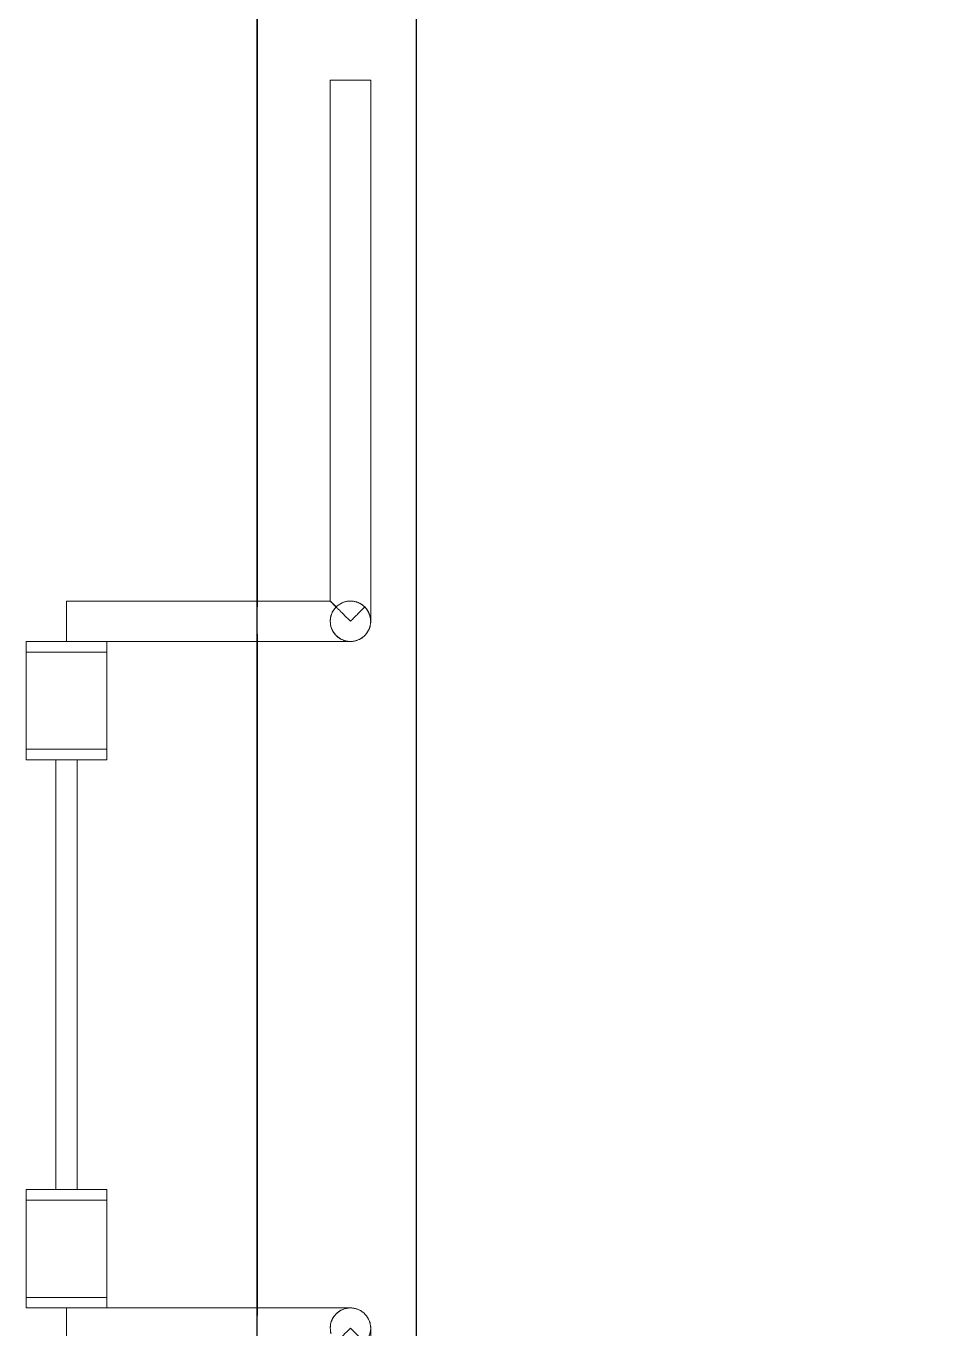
# Model space of a CAD drawing. Header units: metres. Extents: x 149 to 429, y -3 to 162.
# Drawn here: x 353.63 to 354.496, y 94.908 to 96.136 of the extents above; entities that cross this region are included whole.
import ezdxf

# ---------------------------------------------------------------- set-up
doc = ezdxf.new("R2010")
doc.units = ezdxf.units.M
doc.layers.add('1053_ARQ_BASE_MATADOURO_dwg', color=7, linetype='Continuous', lineweight=5, true_color=0x767676)
doc.layers.add('A-FLOR', color=7, linetype='Continuous', lineweight=9, true_color=0x007f00)
doc.layers.add('A-PAREDE', color=7, linetype='Continuous', lineweight=30)
doc.layers.add('Q-SPCQ', color=7, linetype='Continuous', lineweight=5)

# ---------------------------------------------------------------- blocks, each defined once
blk = doc.blocks.new('Escada de mão - Padrão-3987826-TÉRREO 1_20 - Dependente 2')
at = {"layer": 'Q-SPCQ', "color": 254, "true_color": 0xeaeaea}
for p, q in [((-0.3141, 0.3058), (-0.3041, 0.3058)), ((-0.3141, 0.2296), (-0.3141, 0.3058)), ((-0.3041, 0.3058), (-0.2025, 0.3058)), ((-0.3041, 0.3058), (-0.3041, 0.2296)), ((-0.2025, 0.3058), (-0.2025, 0.2296)), ((0.2025, 0.3058), (0.3041, 0.3058)), ((0.2025, 0.3058), (0.2025, 0.2296)), ((0.3041, 0.3058), (0.3141, 0.3058)), ((0.3041, 0.2296), (0.3041, 0.3058)), ((0.3141, 0.3058), (0.3141, 0.2296)), ((0.2025, 0.2777), (-0.2025, 0.2777)), ((0.2025, 0.2777), (-0.2025, 0.2777)), ((0.2025, 0.2777), (-0.2025, 0.2777)), ((0.2025, 0.2777), (-0.2025, 0.2777)), ((0.2025, 0.2777), (-0.2025, 0.2777)), ((0.2025, 0.2777), (-0.2025, 0.2777)), ((0.2025, 0.2777), (-0.2025, 0.2777)), ((0.2025, 0.2777), (-0.2025, 0.2777)), ((0.2025, 0.2777), (-0.2025, 0.2777)), ((0.2025, 0.2777), (-0.2025, 0.2777)), ((0.2025, 0.2777), (-0.2025, 0.2777)), ((0.2025, 0.2777), (-0.2025, 0.2777)), ((0.2025, 0.2777), (-0.2025, 0.2777)), ((0.2025, 0.2777), (-0.2025, 0.2777)), ((0.2025, 0.2777), (-0.2025, 0.2777)), ((-0.3332, 0.2677), (-0.3522, 0.2677)), ((-0.3141, 0.2677), (-0.3332, 0.2677)), ((-0.3141, 0.2677), (-0.3167, 0.2677)), ((-0.3141, 0.2677), (-0.3167, 0.2677)), ((-0.3141, 0), (-0.3141, 0.2677)), ((0.3141, 0.2677), (0.3141, 0)), ((0.3167, 0.2677), (0.3141, 0.2677)), ((0.3167, 0.2677), (0.3141, 0.2677)), ((0.3332, 0.2677), (0.3141, 0.2677)), ((0.3522, 0.2677), (0.3332, 0.2677)), ((0.3522, 0.2677), (0.3496, 0.2677)), ((0.3522, 0.2677), (0.3496, 0.2677)), ((0.3522, 0.019), (0.3522, 0.2677)), ((0.3522, 0.019), (0.3522, 0.2677)), ((-0.2025, 0.2577), (0.2025, 0.2577)), ((-0.2025, 0.2577), (0.2025, 0.2577)), ((-0.2025, 0.2577), (0.2025, 0.2577)), ((-0.2025, 0.2577), (0.2025, 0.2577)), ((-0.2025, 0.2577), (0.2025, 0.2577)), ((-0.2025, 0.2577), (0.2025, 0.2577)), ((-0.2025, 0.2577), (0.2025, 0.2577)), ((-0.2025, 0.2577), (0.2025, 0.2577)), ((-0.2025, 0.2577), (0.2025, 0.2577)), ((-0.2025, 0.2577), (0.2025, 0.2577)), ((-0.2025, 0.2577), (0.2025, 0.2577)), ((-0.2025, 0.2577), (0.2025, 0.2577)), ((-0.2025, 0.2577), (0.2025, 0.2577)), ((-0.2025, 0.2577), (0.2025, 0.2577)), ((-0.2025, 0.2577), (0.2025, 0.2577)), ((-0.3141, 0), (-0.3141, 0.2296)), ((-0.3041, 0.2296), (-0.3141, 0.2296)), ((-0.2025, 0.2296), (-0.3041, 0.2296)), ((0.3041, 0.2296), (0.2025, 0.2296)), ((0.3141, 0.2296), (0.3041, 0.2296)), ((0.3141, 0.2296), (0.3141, 0)), ((0.8432, 0.019), (0.3522, 0.019)), ((0.8432, 0.019), (0.3522, 0.019)), ((0.8432, 0.0184), (0.8432, 0.019)), ((0.8432, 0.0184), (0.8432, 0.019)), ((0.8432, 0.0184), (0.8432, 0.019)), ((0.8432, -0.0191), (0.8432, 0.019)), ((-0.8431, -0.0191), (-0.3332, -0.0191)), ((-0.8431, -0.0191), (-0.3332, -0.0191)), ((0.3332, -0.0191), (0.8432, -0.0191)), ((0.3332, -0.0191), (0.8432, -0.0191)), ((0.8432, -0.0191), (0.8432, -0.0184)), ((0.8432, -0.0191), (0.8432, -0.0184)), ((0.8432, -0.0191), (0.8432, -0.0184))]:
    blk.add_line(p, q, dxfattribs=at)
at = {"layer": 'Q-SPCQ', "color": 7, "true_color": 0xeeeeee}
for p, q in [((-0.3141, 0.3058), (-0.3141, 0.2296)), ((-0.2125, 0.3058), (-0.3041, 0.3058)), ((-0.3041, 0.3058), (-0.3041, 0.2296)), ((-0.2025, 0.3058), (-0.2125, 0.3058)), ((-0.2125, 0.3058), (-0.2125, 0.2296)), ((-0.2125, 0.3058), (-0.2125, 0.2296)), ((-0.2025, 0.3058), (-0.2025, 0.2836)), ((0.2125, 0.3058), (0.2025, 0.3058)), ((0.2025, 0.3058), (0.2025, 0.2836)), ((0.3041, 0.3058), (0.2125, 0.3058)), ((0.2125, 0.3058), (0.2125, 0.2296)), ((0.2125, 0.3058), (0.2125, 0.2296)), ((0.3041, 0.3058), (0.3041, 0.2296)), ((0.3141, 0.3058), (0.3141, 0.2296)), ((-0.2025, 0.2777), (-0.2025, 0.2764)), ((-0.2025, 0.2777), (-0.2025, 0.2764)), ((-0.2025, 0.2777), (-0.2025, 0.2764)), ((-0.2025, 0.2777), (-0.2025, 0.2774)), ((-0.2025, 0.2777), (-0.2025, 0.2764)), ((-0.2025, 0.2777), (-0.2025, 0.2764)), ((-0.2025, 0.2777), (-0.2025, 0.2764)), ((-0.2025, 0.2777), (-0.2025, 0.2764)), ((-0.2025, 0.2777), (-0.2025, 0.2764)), ((-0.2025, 0.2777), (-0.2025, 0.2764)), ((-0.2025, 0.2777), (-0.2025, 0.2764)), ((-0.2025, 0.2777), (-0.2025, 0.2764)), ((-0.2025, 0.2777), (-0.2025, 0.2764)), ((-0.2025, 0.2777), (-0.2025, 0.2764)), ((-0.2025, 0.2777), (-0.2025, 0.2764)), ((-0.2025, 0.2777), (-0.2025, 0.2764)), ((-0.2025, 0.2777), (-0.2025, 0.2764)), ((-0.2025, 0.2777), (-0.2025, 0.2764)), ((-0.2025, 0.2777), (-0.2025, 0.2764)), ((-0.2025, 0.2777), (-0.2025, 0.2764)), ((-0.2025, 0.2777), (-0.2025, 0.2764)), ((-0.2025, 0.2777), (-0.2025, 0.2764)), ((-0.2025, 0.2777), (-0.2025, 0.2764)), ((-0.2025, 0.2777), (-0.2025, 0.2764)), ((-0.2025, 0.2777), (-0.2025, 0.2764)), ((-0.2025, 0.2777), (-0.2025, 0.2764)), ((-0.2025, 0.2777), (-0.2025, 0.2764)), ((-0.2025, 0.2777), (-0.2025, 0.2774)), ((-0.2025, 0.2777), (-0.2025, 0.2577)), ((-0.2025, 0.2777), (-0.2025, 0.2764)), ((-0.2025, 0.2774), (-0.2025, 0.2764)), ((-0.2025, 0.2774), (-0.2025, 0.2764)), ((0.2025, 0.2764), (0.2025, 0.2777)), ((0.2025, 0.2774), (0.2025, 0.2777)), ((0.2025, 0.2764), (0.2025, 0.2777)), ((0.2025, 0.2764), (0.2025, 0.2777)), ((0.2025, 0.2774), (0.2025, 0.2777)), ((0.2025, 0.2764), (0.2025, 0.2777)), ((0.2025, 0.2764), (0.2025, 0.2777)), ((0.2025, 0.2764), (0.2025, 0.2777)), ((0.2025, 0.2764), (0.2025, 0.2777)), ((0.2025, 0.2764), (0.2025, 0.2777)), ((0.2025, 0.2764), (0.2025, 0.2777)), ((0.2025, 0.2764), (0.2025, 0.2777)), ((0.2025, 0.2764), (0.2025, 0.2777)), ((0.2025, 0.2764), (0.2025, 0.2777)), ((0.2025, 0.2764), (0.2025, 0.2777)), ((0.2025, 0.2764), (0.2025, 0.2777)), ((0.2025, 0.2764), (0.2025, 0.2777)), ((0.2025, 0.2764), (0.2025, 0.2777)), ((0.2025, 0.2764), (0.2025, 0.2777)), ((0.2025, 0.2764), (0.2025, 0.2777)), ((0.2025, 0.2764), (0.2025, 0.2777)), ((0.2025, 0.2764), (0.2025, 0.2777)), ((0.2025, 0.2764), (0.2025, 0.2777)), ((0.2025, 0.2764), (0.2025, 0.2777)), ((0.2025, 0.2764), (0.2025, 0.2777)), ((0.2025, 0.2764), (0.2025, 0.2777)), ((0.2025, 0.2764), (0.2025, 0.2777)), ((0.2025, 0.2764), (0.2025, 0.2777)), ((0.2025, 0.2764), (0.2025, 0.2777)), ((0.2025, 0.2577), (0.2025, 0.2777)), ((0.2025, 0.2764), (0.2025, 0.2774)), ((0.2025, 0.2764), (0.2025, 0.2774)), ((-0.3167, 0.2677), (-0.3496, 0.2677)), ((-0.3332, 0.2677), (-0.3496, 0.2677)), ((-0.3167, 0.2677), (-0.3332, 0.2677)), ((-0.3141, 0.2296), (-0.3141, 0.2677)), ((-0.2025, 0.2627), (-0.2025, 0.2296)), ((-0.2025, 0.259), (-0.2025, 0.2577)), ((-0.2025, 0.259), (-0.2025, 0.2577)), ((-0.2025, 0.259), (-0.2025, 0.258)), ((-0.2025, 0.259), (-0.2025, 0.2577)), ((-0.2025, 0.259), (-0.2025, 0.2577)), ((-0.2025, 0.259), (-0.2025, 0.2577)), ((-0.2025, 0.259), (-0.2025, 0.2577)), ((-0.2025, 0.259), (-0.2025, 0.2577)), ((-0.2025, 0.259), (-0.2025, 0.2577)), ((-0.2025, 0.259), (-0.2025, 0.2577)), ((-0.2025, 0.259), (-0.2025, 0.2577)), ((-0.2025, 0.259), (-0.2025, 0.2577)), ((-0.2025, 0.259), (-0.2025, 0.2577)), ((-0.2025, 0.259), (-0.2025, 0.2577)), ((-0.2025, 0.259), (-0.2025, 0.2577)), ((-0.2025, 0.259), (-0.2025, 0.2577)), ((-0.2025, 0.259), (-0.2025, 0.2577)), ((-0.2025, 0.259), (-0.2025, 0.2577)), ((-0.2025, 0.259), (-0.2025, 0.2577)), ((-0.2025, 0.259), (-0.2025, 0.2577)), ((-0.2025, 0.259), (-0.2025, 0.2577)), ((-0.2025, 0.259), (-0.2025, 0.2577)), ((-0.2025, 0.259), (-0.2025, 0.2577)), ((-0.2025, 0.259), (-0.2025, 0.2577)), ((-0.2025, 0.259), (-0.2025, 0.2577)), ((-0.2025, 0.259), (-0.2025, 0.258)), ((-0.2025, 0.259), (-0.2025, 0.2577)), ((-0.2025, 0.259), (-0.2025, 0.2577)), ((-0.2025, 0.259), (-0.2025, 0.2577)), ((-0.2025, 0.258), (-0.2025, 0.2577)), ((-0.2025, 0.258), (-0.2025, 0.2577)), ((0.2025, 0.2627), (0.2025, 0.2296)), ((0.2025, 0.2577), (0.2025, 0.259)), ((0.2025, 0.2577), (0.2025, 0.259)), ((0.2025, 0.2577), (0.2025, 0.259)), ((0.2025, 0.258), (0.2025, 0.259)), ((0.2025, 0.2577), (0.2025, 0.259)), ((0.2025, 0.2577), (0.2025, 0.259)), ((0.2025, 0.2577), (0.2025, 0.259)), ((0.2025, 0.2577), (0.2025, 0.259)), ((0.2025, 0.2577), (0.2025, 0.259)), ((0.2025, 0.2577), (0.2025, 0.259)), ((0.2025, 0.2577), (0.2025, 0.259)), ((0.2025, 0.2577), (0.2025, 0.259)), ((0.2025, 0.2577), (0.2025, 0.259)), ((0.2025, 0.2577), (0.2025, 0.259)), ((0.2025, 0.2577), (0.2025, 0.259)), ((0.2025, 0.2577), (0.2025, 0.259)), ((0.2025, 0.2577), (0.2025, 0.259)), ((0.2025, 0.2577), (0.2025, 0.259)), ((0.2025, 0.2577), (0.2025, 0.259)), ((0.2025, 0.2577), (0.2025, 0.259)), ((0.2025, 0.2577), (0.2025, 0.259)), ((0.2025, 0.2577), (0.2025, 0.259)), ((0.2025, 0.2577), (0.2025, 0.259)), ((0.2025, 0.2577), (0.2025, 0.259)), ((0.2025, 0.2577), (0.2025, 0.259)), ((0.2025, 0.2577), (0.2025, 0.259)), ((0.2025, 0.2577), (0.2025, 0.259)), ((0.2025, 0.2577), (0.2025, 0.259)), ((0.2025, 0.2577), (0.2025, 0.259)), ((0.2025, 0.2577), (0.2025, 0.258)), ((0.3141, 0.2677), (0.3141, 0.2296)), ((0.3381, 0.2677), (0.3167, 0.2677)), ((0.3282, 0.2677), (0.3167, 0.2677)), ((0.3332, 0.2677), (0.3282, 0.2677)), ((0.3466, 0.2677), (0.3332, 0.2677)), ((0.3496, 0.2677), (0.3381, 0.2677)), ((0.3496, 0.2677), (0.3466, 0.2677)), ((-0.3041, 0.2296), (-0.2125, 0.2296)), ((-0.2125, 0.2296), (-0.2025, 0.2296)), ((0.2025, 0.2296), (0.2125, 0.2296)), ((0.2125, 0.2296), (0.3041, 0.2296)), ((0.8432, -0.0184), (0.8432, 0.0184)), ((0.8432, -0.0184), (0.8432, 0.0184))]:
    blk.add_line(p, q, dxfattribs=at)
at = {"layer": 'Q-SPCQ', "color": 7, "true_color": 0xfbfbfb}
for p, q in [((-0.2025, 0.2764), (-0.2025, 0.259)), ((-0.2025, 0.2764), (-0.2025, 0.2703)), ((-0.2025, 0.2764), (-0.2025, 0.2748)), ((-0.2025, 0.2764), (-0.2025, 0.2703)), ((-0.2025, 0.2764), (-0.2025, 0.259)), ((-0.2025, 0.2764), (-0.2025, 0.259)), ((-0.2025, 0.2764), (-0.2025, 0.259)), ((-0.2025, 0.2764), (-0.2025, 0.2748)), ((-0.2025, 0.2764), (-0.2025, 0.259)), ((-0.2025, 0.2764), (-0.2025, 0.2703)), ((-0.2025, 0.2764), (-0.2025, 0.2677)), ((-0.2025, 0.2764), (-0.2025, 0.259)), ((-0.2025, 0.2764), (-0.2025, 0.2727)), ((-0.2025, 0.2764), (-0.2025, 0.2677)), ((-0.2025, 0.2764), (-0.2025, 0.2727)), ((-0.2025, 0.2748), (-0.2025, 0.259)), ((-0.2025, 0.2748), (-0.2025, 0.2727)), ((-0.2025, 0.2727), (-0.2025, 0.2677)), ((-0.2025, 0.2727), (-0.2025, 0.2703)), ((-0.2025, 0.2727), (-0.2025, 0.2627)), ((-0.2025, 0.2703), (-0.2025, 0.259)), ((-0.2025, 0.2703), (-0.2025, 0.259)), ((-0.2025, 0.2703), (-0.2025, 0.2651)), ((-0.2025, 0.2703), (-0.2025, 0.2651)), ((0.2025, 0.2703), (0.2025, 0.2764)), ((0.2025, 0.2677), (0.2025, 0.2764)), ((0.2025, 0.259), (0.2025, 0.2764)), ((0.2025, 0.259), (0.2025, 0.2764)), ((0.2025, 0.259), (0.2025, 0.2764)), ((0.2025, 0.2677), (0.2025, 0.2764)), ((0.2025, 0.259), (0.2025, 0.2764)), ((0.2025, 0.259), (0.2025, 0.2764)), ((0.2025, 0.259), (0.2025, 0.2764)), ((0.2025, 0.2703), (0.2025, 0.2764)), ((0.2025, 0.2727), (0.2025, 0.2764)), ((0.2025, 0.2627), (0.2025, 0.2764)), ((0.2025, 0.259), (0.2025, 0.2764)), ((0.2025, 0.2727), (0.2025, 0.2764)), ((0.2025, 0.2703), (0.2025, 0.2764)), ((0.2025, 0.2703), (0.2025, 0.2727)), ((0.2025, 0.2703), (0.2025, 0.2727)), ((0.2025, 0.2677), (0.2025, 0.2703)), ((0.2025, 0.259), (0.2025, 0.2703)), ((0.2025, 0.259), (0.2025, 0.2703)), ((0.2025, 0.259), (0.2025, 0.2703)), ((0.2025, 0.2651), (0.2025, 0.2703)), ((-0.2025, 0.2677), (-0.2025, 0.2651)), ((-0.2025, 0.2677), (-0.2025, 0.259)), ((-0.2025, 0.2677), (-0.2025, 0.259)), ((-0.2025, 0.2651), (-0.2025, 0.259)), ((-0.2025, 0.2651), (-0.2025, 0.259)), ((-0.2025, 0.2651), (-0.2025, 0.2627)), ((-0.2025, 0.2627), (-0.2025, 0.2606)), ((-0.2025, 0.2627), (-0.2025, 0.259)), ((-0.2025, 0.2606), (-0.2025, 0.259)), ((0.2025, 0.259), (0.2025, 0.2677)), ((0.2025, 0.2651), (0.2025, 0.2677)), ((0.2025, 0.2651), (0.2025, 0.2677)), ((0.2025, 0.259), (0.2025, 0.2651)), ((0.2025, 0.259), (0.2025, 0.2651)), ((0.2025, 0.259), (0.2025, 0.2651)), ((0.2025, 0.259), (0.2025, 0.2627))]:
    blk.add_line(p, q, dxfattribs=at)
at = {"layer": 'Q-SPCQ', "color": 7, "true_color": 0xfafafa}
for p, q in [((-0.2025, 0.2764), (-0.2025, 0.2677)), ((-0.2025, 0.2764), (-0.2025, 0.2748)), ((-0.2025, 0.2748), (-0.2025, 0.2727)), ((-0.2025, 0.2727), (-0.2025, 0.2703)), ((-0.2025, 0.2703), (-0.2025, 0.2677)), ((0.2025, 0.2748), (0.2025, 0.2764)), ((0.2025, 0.2627), (0.2025, 0.2764)), ((0.2025, 0.2727), (0.2025, 0.2748)), ((0.2025, 0.2627), (0.2025, 0.2727)), ((-0.2025, 0.2677), (-0.2025, 0.2651)), ((-0.2025, 0.2677), (-0.2025, 0.2651)), ((-0.2025, 0.2651), (-0.2025, 0.2627)), ((-0.2025, 0.2651), (-0.2025, 0.2627)), ((-0.2025, 0.2627), (-0.2025, 0.259)), ((-0.2025, 0.2627), (-0.2025, 0.259)), ((0.2025, 0.259), (0.2025, 0.2627)), ((0.2025, 0.2606), (0.2025, 0.2627)), ((0.2025, 0.259), (0.2025, 0.2606))]:
    blk.add_line(p, q, dxfattribs=at)
at = {"layer": 'Q-SPCQ', "color": 7, "true_color": 0xf9f9f9}
for p, q in [((-0.2025, 0.2764), (-0.2025, 0.2748)), ((-0.2025, 0.2764), (-0.2025, 0.2651)), ((-0.2025, 0.2748), (-0.2025, 0.2727)), ((-0.2025, 0.2727), (-0.2025, 0.2703)), ((-0.2025, 0.2703), (-0.2025, 0.2677)), ((0.2025, 0.2677), (0.2025, 0.2764)), ((0.2025, 0.259), (0.2025, 0.2764)), ((-0.2025, 0.2677), (-0.2025, 0.2606)), ((-0.2025, 0.2651), (-0.2025, 0.2627)), ((-0.2025, 0.2627), (-0.2025, 0.259)), ((-0.2025, 0.2606), (-0.2025, 0.259)), ((0.2025, 0.2651), (0.2025, 0.2677)), ((0.2025, 0.2606), (0.2025, 0.2651)), ((0.2025, 0.259), (0.2025, 0.2606))]:
    blk.add_line(p, q, dxfattribs=at)
at = {"layer": 'Q-SPCQ', "color": 7, "true_color": 0xf8f8f8}
for p, q in [((-0.2025, 0.2764), (-0.2025, 0.2748)), ((-0.2025, 0.2764), (-0.2025, 0.2748)), ((-0.2025, 0.2748), (-0.2025, 0.2727)), ((-0.2025, 0.2748), (-0.2025, 0.2727)), ((-0.2025, 0.2727), (-0.2025, 0.2627)), ((-0.2025, 0.2727), (-0.2025, 0.2651)), ((0.2025, 0.2703), (0.2025, 0.2764)), ((0.2025, 0.2748), (0.2025, 0.2764)), ((0.2025, 0.2651), (0.2025, 0.2748)), ((0.2025, 0.2677), (0.2025, 0.2703)), ((-0.2025, 0.2651), (-0.2025, 0.2606)), ((-0.2025, 0.2627), (-0.2025, 0.259)), ((-0.2025, 0.2606), (-0.2025, 0.259)), ((0.2025, 0.2627), (0.2025, 0.2677)), ((0.2025, 0.2606), (0.2025, 0.2651)), ((0.2025, 0.259), (0.2025, 0.2627)), ((0.2025, 0.259), (0.2025, 0.2606))]:
    blk.add_line(p, q, dxfattribs=at)
at = {"layer": 'Q-SPCQ', "color": 7, "true_color": 0xf7f7f7}
for p, q in [((-0.2025, 0.2764), (-0.2025, 0.2677)), ((-0.2025, 0.2764), (-0.2025, 0.2627)), ((0.2025, 0.2627), (0.2025, 0.2764)), ((0.2025, 0.2703), (0.2025, 0.2764)), ((0.2025, 0.2627), (0.2025, 0.2703)), ((-0.2025, 0.2677), (-0.2025, 0.259)), ((-0.2025, 0.2627), (-0.2025, 0.259)), ((0.2025, 0.2606), (0.2025, 0.2627)), ((0.2025, 0.2606), (0.2025, 0.2627)), ((0.2025, 0.259), (0.2025, 0.2606)), ((0.2025, 0.259), (0.2025, 0.2606))]:
    blk.add_line(p, q, dxfattribs=at)
at = {"layer": 'Q-SPCQ', "color": 7, "true_color": 0xf5f5f5}
for p, q in [((-0.2025, 0.2764), (-0.2025, 0.259)), ((-0.2025, 0.2764), (-0.2025, 0.2651)), ((0.2025, 0.2748), (0.2025, 0.2764)), ((0.2025, 0.259), (0.2025, 0.2764)), ((0.2025, 0.259), (0.2025, 0.2748)), ((-0.2025, 0.2651), (-0.2025, 0.259))]:
    blk.add_line(p, q, dxfattribs=at)
at = {"layer": 'Q-SPCQ', "color": 7, "true_color": 0xf3f3f3}
for p, q in [((-0.2025, 0.2764), (-0.2025, 0.2748)), ((-0.2025, 0.2764), (-0.2025, 0.259)), ((-0.2025, 0.2748), (-0.2025, 0.2727)), ((-0.2025, 0.2727), (-0.2025, 0.2703)), ((-0.2025, 0.2703), (-0.2025, 0.2677)), ((0.2025, 0.2727), (0.2025, 0.2764)), ((0.2025, 0.2748), (0.2025, 0.2764)), ((0.2025, 0.2703), (0.2025, 0.2748)), ((0.2025, 0.2606), (0.2025, 0.2727)), ((0.2025, 0.2677), (0.2025, 0.2703)), ((-0.2025, 0.2677), (-0.2025, 0.259)), ((0.2025, 0.2627), (0.2025, 0.2677)), ((0.2025, 0.259), (0.2025, 0.2627)), ((0.2025, 0.259), (0.2025, 0.2606))]:
    blk.add_line(p, q, dxfattribs=at)
at = {"layer": 'Q-SPCQ', "color": 7, "true_color": 0xf1f1f1}
for p, q in [((-0.2025, 0.2764), (-0.2025, 0.259)), ((-0.2025, 0.2764), (-0.2025, 0.259)), ((0.2025, 0.259), (0.2025, 0.2764)), ((0.2025, 0.259), (0.2025, 0.2764)), ((-0.3167, 0.2677), (-0.3496, 0.2677)), ((0.3496, 0.2677), (0.3167, 0.2677)), ((0.8432, -0.0184), (0.8432, 0.0184))]:
    blk.add_line(p, q, dxfattribs=at)
for centre, radius, start, end in [((-0.3332, 0), 0.019, 90, 105), ((-0.3332, 0), 0.0191, 75, 90), ((-0.3332, 0), 0.0191, 30, 75), ((0.3332, 0), 0.0191, 90, 150), ((0.3332, 0), 0.0191, 75, 90), ((0.3332, 0), 0.019, 30, 60), ((0.3332, 0), 0.019, 345, 15), ((0.3332, 0), 0.019, 285, 330)]:
    blk.add_arc(centre, radius, start, end, dxfattribs=at)
at = {"layer": 'Q-SPCQ', "color": 7, "true_color": 0xf5f5f5}
for radius, start, end in [(0.0191, 60, 75), (0.019, 15, 30)]:
    blk.add_arc((0.3332, 0), radius, start, end, dxfattribs=at)
at = {"layer": 'Q-SPCQ', "color": 254, "true_color": 0xeaeaea}
for centre, radius, start, end in [((-0.3332, 0), 0.0191, 330, 30), ((0.3332, 0), 0.0191, 150, 210), ((-0.3332, 0), 0.0191, 255, 270), ((-0.3332, 0), 0.0191, 270, 285), ((0.3332, 0), 0.0191, 255, 270), ((0.3332, 0), 0.019, 270, 285)]:
    blk.add_arc(centre, radius, start, end, dxfattribs=at)
at = {"layer": 'Q-SPCQ', "color": 7, "true_color": 0xeeeeee}
for centre, start, end in [((-0.3332, 0), 285, 330), ((0.3332, 0), 210, 255)]:
    blk.add_arc(centre, 0.0191, start, end, dxfattribs=at)
at = {"layer": 'Q-SPCQ', "color": 7, "true_color": 0xf3f3f3}
blk.add_arc((0.3332, 0), 0.0191, 330, 345, dxfattribs=at)
at = {"layer": 'Q-SPCQ', "color": 254, "true_color": 0xeaeaea}
for points, knots in [([(-0.3522, 0.019), (-0.3522, 0.019), (-0.3521, 0.0189), (-0.3518, 0.0187), (-0.3515, 0.0184), (-0.3511, 0.018), (-0.3507, 0.0176), (-0.3502, 0.017), (-0.3496, 0.0165), (-0.349, 0.0159), (-0.3484, 0.0152), (-0.3477, 0.0145), (-0.347, 0.0138), (-0.3462, 0.0131), (-0.3452, 0.012), (-0.3441, 0.011), (-0.343, 0.0098), (-0.3419, 0.0087), (-0.3398, 0.0067), (-0.3368, 0.0037), (-0.3344, 0.0012), (-0.3332, 0)], [0, 0, 0, 0, 0.071429, 0.107143, 0.142857, 0.178571, 0.214286, 0.25, 0.285714, 0.321429, 0.357143, 0.392857, 0.428571, 0.464286, 0.5, 0.571429, 0.607143, 0.642857, 0.714286, 0.857143, 1, 1, 1, 1]), ([(0.3332, 0), (0.3344, 0.0012), (0.3368, 0.0037), (0.3398, 0.0067), (0.3419, 0.0087), (0.343, 0.0098), (0.3438, 0.0107), (0.3446, 0.0115), (0.3454, 0.0123), (0.3462, 0.0131), (0.347, 0.0138), (0.3477, 0.0145), (0.3484, 0.0152), (0.349, 0.0159), (0.3496, 0.0165), (0.3502, 0.017), (0.3507, 0.0176), (0.3511, 0.018), (0.3515, 0.0184), (0.3518, 0.0187), (0.3521, 0.0189), (0.3522, 0.019), (0.3522, 0.019)], [0, 0, 0, 0, 0.142857, 0.285714, 0.357143, 0.392857, 0.428571, 0.464286, 0.5, 0.535714, 0.571429, 0.607143, 0.642857, 0.678571, 0.714286, 0.75, 0.785714, 0.821429, 0.857143, 0.892857, 0.928571, 1, 1, 1, 1]), ([(0.3522, 0.019), (0.3522, 0.019), (0.3521, 0.0189), (0.3518, 0.0186), (0.3516, 0.0184), (0.3515, 0.0183)], [0, 0, 0, 0, 0.1666667, 0.25, 0.3333333, 0.3333333, 0.3333333, 0.3333333]), ([(-0.3332, 0), (-0.3343, -0.0012), (-0.3367, -0.0036), (-0.3396, -0.0065), (-0.3419, -0.0087), (-0.3441, -0.0109), (-0.3457, -0.0125), (-0.3466, -0.0135)], [0, 0, 0, 0, 0.25, 0.5, 0.625, 0.75, 1, 1, 1, 1]), ([(-0.3167, 0.0095), (-0.3164, 0.0092), (-0.3161, 0.0084), (-0.3155, 0.0073), (-0.3151, 0.0061), (-0.3147, 0.0049), (-0.3145, 0.0037), (-0.3142, 0.0025), (-0.3141, 0.0012), (-0.3141, 0), (-0.3141, -0.0012), (-0.3142, -0.0025), (-0.3145, -0.0037), (-0.3147, -0.0049), (-0.3151, -0.0061), (-0.3155, -0.0073), (-0.3161, -0.0084), (-0.3166, -0.0095), (-0.3173, -0.0106), (-0.3183, -0.0119), (-0.3194, -0.0132), (-0.3206, -0.0143), (-0.3219, -0.0154), (-0.3236, -0.0165), (-0.3258, -0.0177), (-0.329, -0.0187), (-0.3315, -0.0191), (-0.3332, -0.0191)], [0.3333333, 0.3333333, 0.3333333, 0.3333333, 0.3541667, 0.375, 0.3958333, 0.4166667, 0.4375, 0.4583333, 0.4791667, 0.5, 0.5208333, 0.5416667, 0.5625, 0.5833333, 0.6041667, 0.625, 0.6458333, 0.6666667, 0.6875, 0.7083333, 0.75, 0.7708333, 0.7916667, 0.8333333, 0.875, 0.9166667, 1, 1, 1, 1]), ([(-0.3141, 0), (-0.3141, 0.0012), (-0.3143, 0.0037), (-0.3152, 0.0067), (-0.3162, 0.0087), (-0.3168, 0.0098), (-0.3172, 0.0104), (-0.3174, 0.0107)], [0, 0, 0, 0, 0.1428571, 0.2857143, 0.3571429, 0.3928571, 0.4285714, 0.4285714, 0.4285714, 0.4285714]), ([(-0.3174, 0.0107), (-0.3172, 0.0104), (-0.3168, 0.0098), (-0.3162, 0.0087), (-0.3152, 0.0067), (-0.3143, 0.0037), (-0.3141, 0.0012), (-0.3141, 0)], [0.5714286, 0.5714286, 0.5714286, 0.5714286, 0.6071429, 0.6428571, 0.7142857, 0.8571429, 1, 1, 1, 1]), ([(0.3174, 0.0107), (0.3172, 0.0104), (0.3168, 0.0098), (0.3162, 0.0087), (0.3152, 0.0067), (0.3143, 0.0037), (0.3141, 0.0012), (0.3141, 0)], [0.5714286, 0.5714286, 0.5714286, 0.5714286, 0.6071429, 0.6428571, 0.7142857, 0.8571429, 1, 1, 1, 1]), ([(0.3141, 0), (0.3141, 0.0012), (0.3143, 0.0037), (0.3152, 0.0067), (0.3162, 0.0087), (0.3168, 0.0098), (0.3172, 0.0104), (0.3174, 0.0107)], [0, 0, 0, 0, 0.1428571, 0.2857143, 0.3571429, 0.3928571, 0.4285714, 0.4285714, 0.4285714, 0.4285714]), ([(0.3332, -0.0191), (0.3315, -0.0191), (0.329, -0.0187), (0.3258, -0.0177), (0.3236, -0.0165), (0.3219, -0.0154), (0.3206, -0.0143), (0.3194, -0.0132), (0.318, -0.0116), (0.3168, -0.0099), (0.3161, -0.0084), (0.3155, -0.0073), (0.3151, -0.0061), (0.3147, -0.0049), (0.3145, -0.0037), (0.3142, -0.0025), (0.3141, -0.0012), (0.3141, 0), (0.3141, 0.0012), (0.3142, 0.0025), (0.3145, 0.0037), (0.3147, 0.0049), (0.3151, 0.0061), (0.3155, 0.0073), (0.3161, 0.0084), (0.3164, 0.0092), (0.3167, 0.0095)], [0, 0, 0, 0, 0.0833333, 0.125, 0.1666667, 0.2083333, 0.2291667, 0.25, 0.2916667, 0.3333333, 0.3541667, 0.375, 0.3958333, 0.4166667, 0.4375, 0.4583333, 0.4791667, 0.5, 0.5208333, 0.5416667, 0.5625, 0.5833333, 0.6041667, 0.625, 0.6458333, 0.6666667, 0.6666667, 0.6666667, 0.6666667]), ([(0.3466, -0.0135), (0.3457, -0.0125), (0.3441, -0.0109), (0.3419, -0.0087), (0.3396, -0.0065), (0.3367, -0.0036), (0.3343, -0.0012), (0.3332, 0)], [0, 0, 0, 0, 0.25, 0.375, 0.5, 0.75, 1, 1, 1, 1]), ([(-0.3466, -0.0135), (-0.3457, -0.0144), (-0.3441, -0.0157), (-0.3419, -0.017), (-0.3396, -0.018), (-0.3367, -0.0188), (-0.3343, -0.0191), (-0.3332, -0.0191)], [0, 0, 0, 0, 0.25, 0.375, 0.5, 0.75, 1, 1, 1, 1]), ([(-0.3332, -0.0191), (-0.3345, -0.0191), (-0.3366, -0.0188), (-0.339, -0.0182), (-0.3403, -0.0177), (-0.3409, -0.0174), (-0.3413, -0.0172)], [0, 0, 0, 0, 0.1111111, 0.1666667, 0.1944444, 0.2222222, 0.2222222, 0.2222222, 0.2222222]), ([(0.3332, -0.0191), (0.3343, -0.0191), (0.3367, -0.0188), (0.3396, -0.018), (0.3419, -0.017), (0.3441, -0.0157), (0.3457, -0.0144), (0.3466, -0.0135)], [0, 0, 0, 0, 0.25, 0.5, 0.625, 0.75, 1, 1, 1, 1])]:
    blk.add_open_spline(points, degree=3, knots=knots, dxfattribs=at)
at = {"layer": 'Q-SPCQ', "color": 7, "true_color": 0xf1f1f1}
for points, knots in [([(-0.3332, 0.019), (-0.3341, 0.019), (-0.3354, 0.0189), (-0.3372, 0.0186), (-0.338, 0.0184), (-0.3384, 0.0183)], [0, 0, 0, 0, 0.1666667, 0.25, 0.3333333, 0.3333333, 0.3333333, 0.3333333]), ([(-0.3174, 0.0107), (-0.3176, 0.0109), (-0.3179, 0.0115), (-0.3186, 0.0123), (-0.3193, 0.0131), (-0.32, 0.0138), (-0.3208, 0.0145), (-0.3217, 0.0152), (-0.3226, 0.0159), (-0.3236, 0.0165), (-0.3246, 0.017), (-0.3257, 0.0176), (-0.3269, 0.018), (-0.3281, 0.0184), (-0.3293, 0.0187), (-0.331, 0.0189), (-0.3323, 0.019), (-0.3332, 0.019)], [0.4285714, 0.4285714, 0.4285714, 0.4285714, 0.4642857, 0.5, 0.5357143, 0.5714286, 0.6071429, 0.6428571, 0.6785714, 0.7142857, 0.75, 0.7857143, 0.8214286, 0.8571429, 0.8928571, 0.9285714, 1, 1, 1, 1]), ([(0.3332, 0.019), (0.3323, 0.019), (0.331, 0.0189), (0.3293, 0.0187), (0.3281, 0.0184), (0.3269, 0.018), (0.3257, 0.0176), (0.3246, 0.017), (0.3236, 0.0165), (0.3226, 0.0159), (0.3217, 0.0152), (0.3208, 0.0145), (0.32, 0.0138), (0.3193, 0.0131), (0.3184, 0.012), (0.3177, 0.0112), (0.3174, 0.0107)], [0, 0, 0, 0, 0.0714286, 0.1071429, 0.1428571, 0.1785714, 0.2142857, 0.25, 0.2857143, 0.3214286, 0.3571429, 0.3928571, 0.4285714, 0.4642857, 0.5, 0.5714286, 0.5714286, 0.5714286, 0.5714286]), ([(0.3384, 0.0183), (0.338, 0.0184), (0.3372, 0.0186), (0.3354, 0.0189), (0.3341, 0.019), (0.3332, 0.019)], [0.6666667, 0.6666667, 0.6666667, 0.6666667, 0.75, 0.8333333, 1, 1, 1, 1]), ([(0.3384, 0.0183), (0.3388, 0.0182), (0.3397, 0.0179), (0.3412, 0.0173), (0.3423, 0.0167), (0.343, 0.0163)], [0.3333333, 0.3333333, 0.3333333, 0.3333333, 0.4166667, 0.5, 0.6666667, 0.6666667, 0.6666667, 0.6666667]), ([(0.3516, -0.0047), (0.3518, -0.0039), (0.3521, -0.0022), (0.3523, 0.0004), (0.352, 0.003), (0.3515, 0.0052), (0.351, 0.0067), (0.3504, 0.0082), (0.3494, 0.01), (0.3481, 0.0119), (0.3471, 0.013), (0.3466, 0.0135)], [0.6, 0.6, 0.6, 0.6, 0.65, 0.7, 0.75, 0.8, 0.825, 0.85, 0.9, 0.95, 1, 1, 1, 1]), ([(0.3405, -0.0176), (0.3411, -0.0173), (0.342, -0.0169), (0.3431, -0.0163), (0.3439, -0.0157), (0.3448, -0.0151), (0.3456, -0.0144), (0.3464, -0.0137), (0.3471, -0.013), (0.3478, -0.0121), (0.3485, -0.0113), (0.3492, -0.0103), (0.3496, -0.0096), (0.3498, -0.0093)], [0.2, 0.2, 0.2, 0.2, 0.25, 0.275, 0.3, 0.325, 0.35, 0.375, 0.4, 0.425, 0.45, 0.475, 0.5, 0.5, 0.5, 0.5])]:
    blk.add_open_spline(points, degree=3, knots=knots, dxfattribs=at)
at = {"layer": 'Q-SPCQ', "color": 7, "true_color": 0xeeeeee}
for points, knots in [([(-0.3384, 0.0183), (-0.338, 0.0184), (-0.3372, 0.0186), (-0.3354, 0.0189), (-0.3341, 0.019), (-0.3332, 0.019)], [0.6666667, 0.6666667, 0.6666667, 0.6666667, 0.75, 0.8333333, 1, 1, 1, 1]), ([(-0.3332, 0.019), (-0.3323, 0.019), (-0.331, 0.0189), (-0.3293, 0.0187), (-0.3281, 0.0184), (-0.3269, 0.018), (-0.3257, 0.0176), (-0.3246, 0.017), (-0.3236, 0.0165), (-0.3226, 0.0159), (-0.3217, 0.0152), (-0.3208, 0.0145), (-0.32, 0.0138), (-0.3193, 0.0131), (-0.3184, 0.012), (-0.3177, 0.0112), (-0.3174, 0.0107)], [0, 0, 0, 0, 0.0714286, 0.1071429, 0.1428571, 0.1785714, 0.2142857, 0.25, 0.2857143, 0.3214286, 0.3571429, 0.3928571, 0.4285714, 0.4642857, 0.5, 0.5714286, 0.5714286, 0.5714286, 0.5714286]), ([(-0.3332, 0.019), (-0.3315, 0.019), (-0.329, 0.0187), (-0.3258, 0.0177), (-0.3236, 0.0165), (-0.3219, 0.0154), (-0.3206, 0.0143), (-0.3194, 0.0132), (-0.318, 0.0116), (-0.3171, 0.0102), (-0.3167, 0.0095)], [0, 0, 0, 0, 0.0833333, 0.125, 0.1666667, 0.2083333, 0.2291667, 0.25, 0.2916667, 0.3333333, 0.3333333, 0.3333333, 0.3333333]), ([(0.3167, 0.0095), (0.3169, 0.0099), (0.3173, 0.0106), (0.3183, 0.0119), (0.3194, 0.0132), (0.3206, 0.0143), (0.3219, 0.0154), (0.3236, 0.0165), (0.3258, 0.0177), (0.329, 0.0187), (0.3315, 0.019), (0.3332, 0.019)], [0.6666667, 0.6666667, 0.6666667, 0.6666667, 0.6875, 0.7083333, 0.75, 0.7708333, 0.7916667, 0.8333333, 0.875, 0.9166667, 1, 1, 1, 1]), ([(0.3174, 0.0107), (0.3176, 0.0109), (0.3179, 0.0115), (0.3186, 0.0123), (0.3193, 0.0131), (0.32, 0.0138), (0.3208, 0.0145), (0.3217, 0.0152), (0.3226, 0.0159), (0.3236, 0.0165), (0.3246, 0.017), (0.3257, 0.0176), (0.3269, 0.018), (0.3281, 0.0184), (0.3293, 0.0187), (0.331, 0.0189), (0.3323, 0.019), (0.3332, 0.019)], [0.4285714, 0.4285714, 0.4285714, 0.4285714, 0.4642857, 0.5, 0.5357143, 0.5714286, 0.6071429, 0.6428571, 0.6785714, 0.7142857, 0.75, 0.7857143, 0.8214286, 0.8571429, 0.8928571, 0.9285714, 1, 1, 1, 1]), ([(0.3332, 0.019), (0.3341, 0.019), (0.3354, 0.0189), (0.3372, 0.0186), (0.338, 0.0184), (0.3384, 0.0183)], [0, 0, 0, 0, 0.1666667, 0.25, 0.3333333, 0.3333333, 0.3333333, 0.3333333]), ([(0.3466, 0.0135), (0.3471, 0.013), (0.3481, 0.0119), (0.3492, 0.0103), (0.35, 0.0089), (0.3505, 0.0079), (0.351, 0.0067), (0.3514, 0.0055), (0.3517, 0.0043), (0.352, 0.0026), (0.3523, 0.0004), (0.3521, -0.0018), (0.3519, -0.0035), (0.3517, -0.0043), (0.3516, -0.0047)], [0, 0, 0, 0, 0.05, 0.1, 0.125, 0.15, 0.175, 0.2, 0.225, 0.25, 0.3, 0.35, 0.375, 0.4, 0.4, 0.4, 0.4]), ([(0.3515, 0.0183), (0.3513, 0.0182), (0.3511, 0.0179), (0.3504, 0.0173), (0.3499, 0.0167), (0.3495, 0.0163)], [0.3333333, 0.3333333, 0.3333333, 0.3333333, 0.4166667, 0.5, 0.6666667, 0.6666667, 0.6666667, 0.6666667]), ([(0.3506, 0.0174), (0.3507, 0.0176), (0.3509, 0.0178), (0.3514, 0.0182), (0.3516, 0.0185), (0.3518, 0.0186)], [0.5, 0.5, 0.5, 0.5, 0.5625, 0.625, 0.75, 0.75, 0.75, 0.75]), ([(0.3514, 0.0055), (0.3515, 0.0051), (0.3517, 0.0043), (0.3521, 0.0026), (0.3522, 0.0013), (0.3522, 0.0004)], [0.2, 0.2, 0.2, 0.2, 0.225, 0.25, 0.3, 0.3, 0.3, 0.3]), ([(0.3522, 0.0004), (0.3522, -0.0004), (0.3522, -0.0018), (0.3519, -0.0035), (0.3517, -0.0043), (0.3516, -0.0047)], [0.3, 0.3, 0.3, 0.3, 0.35, 0.375, 0.4, 0.4, 0.4, 0.4]), ([(0.3498, -0.0093), (0.3496, -0.0096), (0.3492, -0.0103), (0.3485, -0.0113), (0.3478, -0.0121), (0.3472, -0.0128), (0.3467, -0.0134), (0.3462, -0.0139), (0.3456, -0.0144), (0.3448, -0.0151), (0.3439, -0.0157), (0.3431, -0.0163), (0.342, -0.0169), (0.3411, -0.0173), (0.3405, -0.0176)], [0.5, 0.5, 0.5, 0.5, 0.525, 0.55, 0.575, 0.6, 0.6125, 0.625, 0.65, 0.675, 0.7, 0.725, 0.75, 0.8, 0.8, 0.8, 0.8]), ([(0.3498, -0.0093), (0.3496, -0.0096), (0.3492, -0.0103), (0.3485, -0.0113), (0.3478, -0.0121), (0.3472, -0.0128), (0.3467, -0.0134), (0.3462, -0.0139), (0.3456, -0.0144), (0.3448, -0.0151), (0.3442, -0.0155), (0.3439, -0.0157)], [0.5, 0.5, 0.5, 0.5, 0.525, 0.55, 0.575, 0.6, 0.6125, 0.625, 0.65, 0.675, 0.7, 0.7, 0.7, 0.7]), ([(0.3439, -0.0157), (0.3437, -0.0159), (0.3431, -0.0163), (0.342, -0.0169), (0.3411, -0.0173), (0.3405, -0.0176)], [0.7, 0.7, 0.7, 0.7, 0.725, 0.75, 0.8, 0.8, 0.8, 0.8])]:
    blk.add_open_spline(points, degree=3, knots=knots, dxfattribs=at)
for points in [[(-0.3381, 0.0184), (-0.3365, 0.0188), (-0.3348, 0.019), (-0.3332, 0.019)], [(0.3332, 0.019), (0.3344, 0.019), (0.3369, 0.0188), (0.3405, 0.0177), (0.3427, 0.0165), (0.3437, 0.0158)], [(0.343, 0.0163), (0.3437, 0.0159), (0.345, 0.015), (0.3461, 0.014), (0.3466, 0.0135)], [(0.3437, 0.0158), (0.3448, 0.0151), (0.3457, 0.0144), (0.3466, 0.0135)], [(0.3466, 0.0135), (0.3471, 0.013), (0.3481, 0.0119), (0.349, 0.0106), (0.3494, 0.01)], [(0.3494, 0.01), (0.3496, 0.0096), (0.35, 0.0089), (0.3505, 0.0079), (0.351, 0.0067), (0.3513, 0.0059), (0.3514, 0.0055)], [(0.3369, -0.0187), (0.3381, -0.0184), (0.3393, -0.0181), (0.3405, -0.0176)]]:
    blk.add_open_spline(points, degree=3, dxfattribs=at)
at = {"layer": 'Q-SPCQ', "color": 7, "true_color": 0xf3f3f3}
for points, knots in [([(0.343, 0.0163), (0.3423, 0.0167), (0.3412, 0.0173), (0.3397, 0.0179), (0.3388, 0.0182), (0.3384, 0.0183)], [0.3333333, 0.3333333, 0.3333333, 0.3333333, 0.5, 0.5833333, 0.6666667, 0.6666667, 0.6666667, 0.6666667]), ([(0.3488, 0.0157), (0.3491, 0.016), (0.3496, 0.0165), (0.3502, 0.017), (0.3505, 0.0173), (0.3506, 0.0174)], [0.25, 0.25, 0.25, 0.25, 0.375, 0.4375, 0.5, 0.5, 0.5, 0.5]), ([(0.3516, -0.0047), (0.3514, -0.0056), (0.351, -0.0068), (0.3503, -0.0083), (0.35, -0.009), (0.3498, -0.0093)], [0.4, 0.4, 0.4, 0.4, 0.45, 0.475, 0.5, 0.5, 0.5, 0.5]), ([(0.3516, -0.0047), (0.3514, -0.0056), (0.351, -0.0068), (0.3503, -0.0083), (0.35, -0.009), (0.3498, -0.0093)], [0.4, 0.4, 0.4, 0.4, 0.45, 0.475, 0.5, 0.5, 0.5, 0.5])]:
    blk.add_open_spline(points, degree=3, knots=knots, dxfattribs=at)
at = {"layer": 'Q-SPCQ', "color": 7, "true_color": 0xf1f1f1}
for points in [[(0.3466, 0.0135), (0.3461, 0.014), (0.345, 0.015), (0.3437, 0.0159), (0.343, 0.0163)], [(0.3495, 0.0163), (0.349, 0.0159), (0.3481, 0.015), (0.3471, 0.014), (0.3466, 0.0135)], [(0.3466, 0.0135), (0.3474, 0.0143), (0.3481, 0.015), (0.3488, 0.0157)], [(0.3518, 0.0186), (0.3516, 0.0185), (0.3513, 0.0181), (0.3508, 0.0177), (0.3506, 0.0174)]]:
    blk.add_open_spline(points, degree=3, dxfattribs=at)
at = {"layer": 'Q-SPCQ', "color": 7, "true_color": 0xf5f5f5}
blk.add_open_spline([(0.3506, 0.0174), (0.3505, 0.0173), (0.3502, 0.017), (0.3496, 0.0165), (0.3485, 0.0154), (0.3474, 0.0143), (0.3466, 0.0135)], degree=3, knots=[0.5, 0.5, 0.5, 0.5, 0.5625, 0.625, 0.75, 1, 1, 1, 1], dxfattribs=at)
at = {"layer": 'Q-SPCQ', "color": 254, "true_color": 0xeaeaea}
for points in [[(0.3522, 0.019), (0.3522, 0.019), (0.3521, 0.0189), (0.3518, 0.0186)], [(0.3518, 0.0186), (0.3521, 0.0189), (0.3522, 0.019), (0.3522, 0.019)], [(-0.3332, -0.0191), (-0.3344, -0.0191), (-0.3369, -0.0188), (-0.3405, -0.0177), (-0.3438, -0.0159), (-0.3457, -0.0144), (-0.3466, -0.0135)], [(-0.3332, -0.0191), (-0.3344, -0.0191), (-0.3369, -0.0188), (-0.3393, -0.0181), (-0.3405, -0.0176)], [(-0.3373, -0.0186), (-0.3359, -0.0189), (-0.3345, -0.0191), (-0.3332, -0.0191)], [(0.3466, -0.0135), (0.3454, -0.0146), (0.3428, -0.0167), (0.3381, -0.0186), (0.3348, -0.0191), (0.3332, -0.0191)], [(0.3405, -0.0176), (0.3393, -0.0181), (0.3369, -0.0188), (0.3344, -0.0191), (0.3332, -0.0191)], [(0.3405, -0.0176), (0.3393, -0.0181), (0.3369, -0.0188), (0.3344, -0.0191), (0.3332, -0.0191)], [(0.3332, -0.0191), (0.3344, -0.0191), (0.3356, -0.0189), (0.3369, -0.0187)]]:
    blk.add_open_spline(points, degree=3, dxfattribs=at)
at = {"layer": 'Q-SPCQ', "color": 7, "true_color": 0xf5f5f5}
blk.add_open_spline([(0.3498, -0.0093), (0.35, -0.009), (0.3503, -0.0083), (0.3508, -0.0071), (0.3513, -0.006), (0.3515, -0.0052), (0.3516, -0.0047)], degree=3, dxfattribs=at)
blk = doc.blocks.new('1053_ARQ_BASE_MATADOURO_dwg_arq geral tgov-4039641-TÉRREO 1_20 - Dependente 2')
at = {"layer": 'A-PAREDE', "color": 253, "true_color": 0xaaaaaa, "flags": 128}
for points in [[(20.4329, 12.4318), (20.4329, 10.4559), (17.2329, 10.4559), (17.2329, 13.6559)], [(20.1329, 10.6059), (17.5329, 10.6059), (17.3829, 10.7559), (17.3829, 13.3559), (17.5329, 13.5059), (20.1329, 13.5059), (20.2829, 13.3559), (20.2829, 13.0776)]]:
    blk.add_lwpolyline(points, dxfattribs=at)
blk = doc.blocks.new('1053_ARQ_BASE_MATADOURO_dwg-3625622-TÉRREO 1_20 - Dependente 2')
blk.add_blockref('1053_ARQ_BASE_MATADOURO_dwg_arq geral tgov-4039641-TÉRREO 1_20 - Dependente 2', (130.2098, 83.186))

msp = doc.modelspace()

# ---------------------------------------------------------------- linework, layer by layer
at = {"layer": 'A-FLOR', "color": 254, "true_color": 0xd8d8d8}
for p, q in [((353.8478, 95.5886), (353.8478, 97.642)), ((353.8478, 94.9209), (353.8478, 95.563))]:
    msp.add_line(p, q, dxfattribs=at)

# ---------------------------------------------------------------- block references
at = {"layer": '1053_ARQ_BASE_MATADOURO_dwg', "color": 253, "true_color": 0xaaaaaa}
msp.add_blockref('1053_ARQ_BASE_MATADOURO_dwg-3625622-TÉRREO 1_20 - Dependente 2', (206.405, 0), dxfattribs=at)
at = {"layer": 'Q-SPCQ', "color": 254, "true_color": 0xeaeaea, "rotation": 89.99999999999959}
msp.add_blockref('Escada de mão - Padrão-3987826-TÉRREO 1_20 - Dependente 2', (353.9355, 95.242), dxfattribs=at)

doc.saveas('drawing.dxf')
